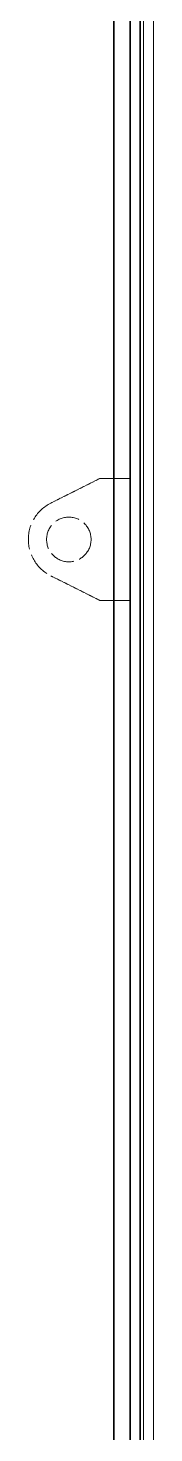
# Model space of a CAD drawing. Header units: millimetres. Extents: x 2913 to 35025, y 2470 to 25178.
# Drawn here: x 15194 to 15256, y 11046 to 11738 of the extents above; entities that cross this region are included whole.
import ezdxf

# ---------------------------------------------------------------- set-up
doc = ezdxf.new("R2010")
doc.units = ezdxf.units.MM
doc.linetypes.add('DASHED', pattern=[15, 12, -3])

# ---------------------------------------------------------------- blocks, each defined once
blk = doc.blocks.new('A$C637D7238')
at = {"color": 7, "linetype": 'DASHED', "lineweight": 13}
for p, q in [((850, 2530), (850, 10)), ((851.65, 2530), (851.65, 10)), ((856.64, 2530), (856.64, 10)), ((845, 66), (845, 2474)), ((845, 2414.73), (845, 125.27)), ((837, 1270), (837, 95.74))]:
    blk.add_line(p, q, dxfattribs=at)
at = {"color": 7, "lineweight": 35}
for p, q in [((850, 2530), (850, 10)), ((837, 1270), (837, 125.27)), ((845, 1270), (845, 125.27))]:
    blk.add_line(p, q, dxfattribs=at)
at = {"color": 7, "lineweight": 13}
for p, q in [((851.65, 2525), (851.65, 15)), ((856.64, 2525), (856.64, 15))]:
    blk.add_line(p, q, dxfattribs=at)
at = {"color": 7, "linetype": 'DASHED', "lineweight": 13, "ltscale": 0.045137}
for p, q in [((805.78, 717.89), (830, 730)), ((830, 670), (805.78, 682.11))]:
    blk.add_line(p, q, dxfattribs=at)
at = {"color": 7, "linetype": 'DASHED', "lineweight": 13, "ltscale": 0.025}
for p, q in [((845, 730), (830, 730)), ((845, 670), (830, 670))]:
    blk.add_line(p, q, dxfattribs=at)
at = {"color": 7, "linetype": 'DASHED', "lineweight": 13, "ltscale": 0.1}
blk.add_line((845, 670), (845, 730), dxfattribs=at)
at = {"color": 7, "linetype": 'DASHED', "lineweight": 13}
blk.add_circle((814.72, 700), 11, dxfattribs=at)
blk.add_arc((814.72, 700), 20, 116.56505, 243.43495, dxfattribs=at)
blk = doc.blocks.new('CT1')
at = {"color": 7}
blk.add_blockref('A$C637D7238', (873182.61, 212768.35), dxfattribs=at)
blk = doc.blocks.new('1')
at = {"lineweight": 5}
blk.add_blockref('CT1', (-858782.95, -201982.47), dxfattribs=at)

msp = doc.modelspace()

# ---------------------------------------------------------------- block references
msp.add_blockref('1', (0, 0))

doc.saveas('drawing.dxf')
